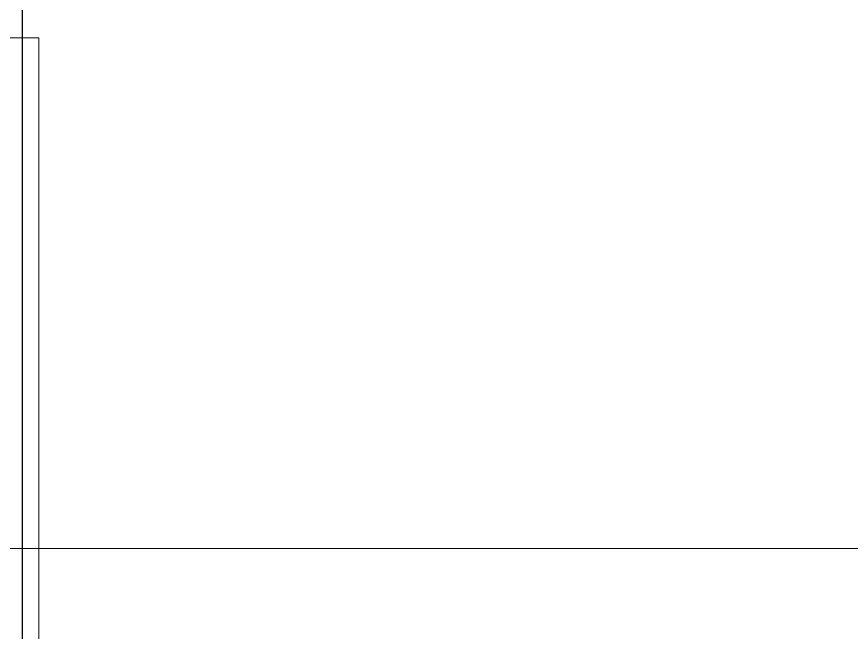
# Model space of a CAD drawing. Header units: metres. Extents: x -18745 to 220762, y -1579758 to -1356048.
# Drawn here: x 122725 to 128172, y -1424920 to -1420904 of the extents above; entities that cross this region are included whole.
import ezdxf

# ---------------------------------------------------------------- set-up
doc = ezdxf.new("R2010")
doc.units = ezdxf.units.M
doc.layers.get('0').update_dxf_attribs({"lineweight": 0})
doc.layers.add('A-100 - Copy$0$axes', color=8, linetype='Continuous')
for name, color, linetype, lineweight in [('A-100 - Copy$0$Medical Equipment and Furniture', 8, 'Continuous', 0), ('A-100 - Copy$0$Proj', 8, 'Continuous', 0), ('A-100 - Copy$0$Walls', 8, 'Continuous', 0)]:
    doc.layers.add(name, color=color, linetype=linetype, lineweight=lineweight)

# ---------------------------------------------------------------- blocks, each defined once
blk = doc.blocks.new('A-100 - Copy')
at = {"layer": 'A-100 - Copy$0$axes'}
blk.add_line((122763.3, -1477297.4, 0), (122763.3, -1387547.7, 0), dxfattribs=at)
at = {"layer": 'A-100 - Copy$0$Medical Equipment and Furniture', "elevation": 0}
blk.add_lwpolyline([(115563.3, -1421042.7), (122868.3, -1421042.7), (122868.3, -1426172.7), (159028.3, -1426172.7), (159136.2, -1440572.7), (159048.3, -1440572.7), (159048.3, -1440877.7)], dxfattribs=at)
at = {"layer": 'A-100 - Copy$0$Proj', "elevation": 2.4}
blk.add_lwpolyline([(157430.3, -1413062.7), (157430.3, -1424372.7), (116466.7, -1424372.7), (116466.7, -1413062.7)], close=True, dxfattribs=at)
at = {"layer": 'A-100 - Copy$0$Walls'}
for p, q in [((122868.3, -1421042.7, 0), (120425.6, -1421042.7, 0)), ((122868.3, -1426172.7, 2.4), (122868.3, -1421042.7, 2.4))]:
    blk.add_line(p, q, dxfattribs=at)

msp = doc.modelspace()

# ---------------------------------------------------------------- block references
msp.add_blockref('A-100 - Copy', (0, 0))

doc.saveas('drawing.dxf')
